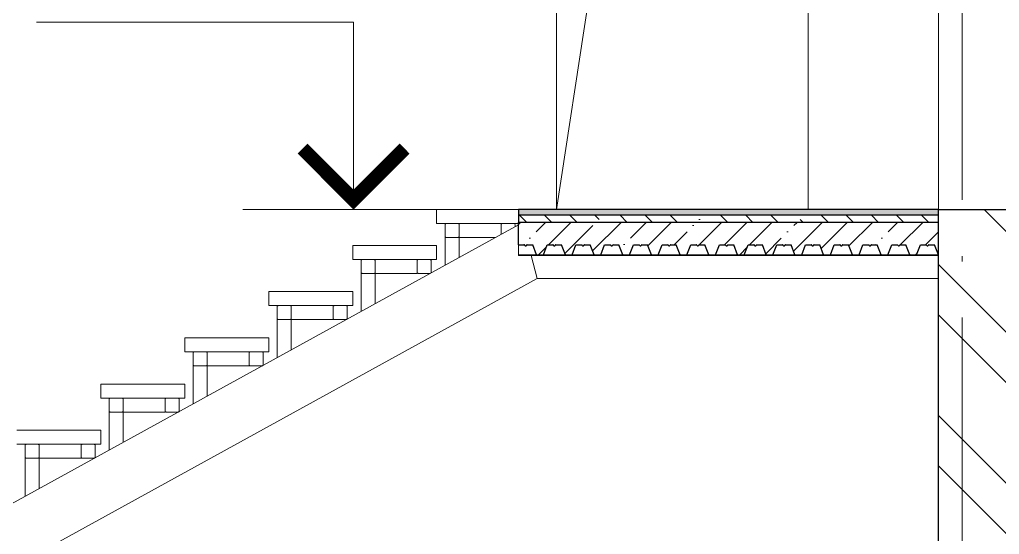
# Model space of a CAD drawing. Extents: x -965262 to 1142518, y -357520 to 71675.
# Drawn here: x -326924 to -323423, y -210731 to -208893 of the extents above; entities that cross this region are included whole.
import ezdxf

# ---------------------------------------------------------------- set-up
doc = ezdxf.new("R2010")
doc.units = 0
doc.header["$LTSCALE"] = 10
doc.linetypes.add('DOTE', pattern=[2.42, 2, -0.2, 0.02, -0.2])
doc.layers.get('0').update_dxf_attribs({"linetype": 'CONTINUOUS', "lineweight": 30})
doc.layers.add('DOTE', color=7, linetype='DOTE', lineweight=9)

msp = doc.modelspace()

# ---------------------------------------------------------------- hatches: boundary and pattern name
at = {"lineweight": 15}
h = msp.add_hatch(dxfattribs=at)
h.set_pattern_fill('ANSI32', color=4, scale=40, angle=90)
h.set_pattern_definition([(135, (-343532.66, -367864.93), (-269.4077, -269.4077), []), (135, (-343532.66, -367685.32), (-269.4077, -269.4077), [])])
h.paths.add_polyline_path([(-323241, -207471.2), (-323241, -205371.2), (-323641, -205371.2), (-323641, -206351.2), (-323491, -206351.2), (-323491, -206571.2), (-323641, -206571.2), (-323641, -207471.2)])
h.paths.add_polyline_path([(-323641, -216171.2), (-323241, -216171.2), (-323241, -209571.2), (-323641, -209571.2)])
h = msp.add_hatch(dxfattribs=at)
h.set_pattern_fill('AR-CONC', color=256, scale=0.25)
h.set_pattern_definition([(50, (-343532.66, -364156.344), (45.546167, -3.984771), [4.7625, -52.3875]), (355, (-343532.66, -364156.344), (-8.810855, 47.764211), [3.81, -41.910146]), (100.451445, (-343528.864, -364156.676), (36.735312, 43.779438), [4.047502, -44.522561]), (46.1842, (-343532.66, -364143.644), (67.76976, -10.510582), [7.14375, -78.58125]), (96.63556, (-343527.01, -364144.52), (59.351034, 61.85653), [6.071256, -66.783902]), (351.18415, (-343532.66, -364143.644), (59.351034, 61.85653), [5.714992, -62.864933]), (21, (-343526.31, -364146.82), (37.903598, -25.5662995), [4.7625, -52.3875]), (326, (-343526.31, -364146.82), (15.450507, 46.046992), [3.81, -41.91]), (71.451445, (-343523.15, -364148.95), (53.354105, 20.480692), [4.047502, -44.522484]), (37.5, (-343532.66, -364156.344), (0.7721508, 21.1387597), [0, -41.402, 0, -42.545, 0, -42.06875]), (7.5, (-343532.66, -364156.344), (16.7049156, 25.0451437), [0, -24.257, 0, -40.4495, 0, -16.03375]), (327.5, (-343546.82, -364156.344), (33.8976488, -1.432186), [0, -15.875, 0, -49.53, 0, -65.7225]), (317.5, (-343553.17, -364156.344), (37.0322953, 6.356623), [0, -20.6375, 0, -32.893, 0, -46.6725])])
h.paths.add_polyline_path([(-325141, -209571.2), (-325133.8, -209571.2), (-323641, -209571.2), (-323641, -209591.2), (-325141, -209591.2)])
h = msp.add_hatch(dxfattribs=at)
h.set_pattern_fill('ANSI35', color=256, scale=20, angle=90)
h.set_pattern_definition([(135, (-343532.66, -364156.34), (-89.80256, -89.80256), []), (135, (-343532.66, -364066.54), (-89.80256, -89.80256), [158.75, -31.75, 0, -31.75])])
h.paths.add_polyline_path([(-325141, -209591.2), (-323641, -209591.2), (-323641, -209617.2), (-325141, -209617.2)])
h = msp.add_hatch(dxfattribs=at)
h.set_pattern_fill('ANSI35', color=256, scale=20)
h.set_pattern_definition([(45, (-343532.66, -364156.34), (-89.80256, 89.80256), []), (45, (-343442.86, -364156.34), (-89.80256, 89.80256), [158.75, -31.75, 0, -31.75])])
h.paths.add_polyline_path([(-325141, -209621.2), (-325141, -209621.2), (-325141, -209617.2), (-323641, -209617.2), (-323641, -209732.2), (-323654.8, -209697.2), (-323676.7, -209697.2), (-323677.5, -209699.5, -0.538865), (-323683, -209699.5, 0.436348), (-323685.2, -209697.2), (-323705.7, -209697.2), (-323719.5, -209732.2), (-323743.6, -209732.2), (-323757.4, -209697.2), (-323779.3, -209697.2), (-323780.1, -209699.5, -0.538865), (-323785.6, -209699.5, 0.436348), (-323787.7, -209697.2), (-323808.2, -209697.2), (-323822, -209732.2), (-323846.1, -209732.2), (-323859.9, -209697.2), (-323881.8, -209697.2), (-323882.6, -209699.5, -0.538865), (-323888.1, -209699.5, 0.436348), (-323890.3, -209697.2), (-323910.8, -209697.2), (-323924.6, -209732.2), (-323948.7, -209732.2), (-323962.5, -209697.2), (-323984.4, -209697.2), (-323985.1, -209699.5, -0.538865), (-323990.6, -209699.5, 0.436348), (-323992.8, -209697.2), (-324013.3, -209697.2), (-324027.1, -209732.2), (-324051.2, -209732.2), (-324065, -209697.2), (-324086.9, -209697.2), (-324087.7, -209699.5, -0.538865), (-324093.2, -209699.5, 0.436348), (-324095.3, -209697.2), (-324115.9, -209697.2), (-324129.7, -209732.2), (-324153.7, -209732.2), (-324167.5, -209697.2), (-324189.4, -209697.2), (-324190.2, -209699.5, -0.538865), (-324195.7, -209699.5, 0.436348), (-324197.9, -209697.2), (-324218.4, -209697.2), (-324232.2, -209732.2), (-324256.3, -209732.2), (-324270.1, -209697.2), (-324292, -209697.2), (-324292.8, -209699.5, -0.538865), (-324298.2, -209699.5, 0.436348), (-324300.4, -209697.2), (-324320.9, -209697.2), (-324334.7, -209732.2), (-324358.8, -209732.2), (-324372.6, -209697.2), (-324394.5, -209697.2), (-324395.3, -209699.5, -0.538865), (-324400.8, -209699.5, 0.436348), (-324403, -209697.2), (-324423.5, -209697.2), (-324437.3, -209732.2), (-324461.3, -209732.2), (-324475.2, -209697.2), (-324497.1, -209697.2), (-324497.8, -209699.5, -0.538865), (-324503.3, -209699.5, 0.436348), (-324505.5, -209697.2), (-324526, -209697.2), (-324539.8, -209732.2), (-324563.9, -209732.2), (-324577.7, -209697.2), (-324599.6, -209697.2), (-324600.4, -209699.5, -0.538865), (-324605.9, -209699.5, 0.436348), (-324608, -209697.2), (-324628.6, -209697.2), (-324642.4, -209732.2), (-324666.4, -209732.2), (-324680.2, -209697.2), (-324702.1, -209697.2), (-324702.9, -209699.5, -0.538865), (-324708.4, -209699.5, 0.436348), (-324710.6, -209697.2), (-324731.1, -209697.2), (-324744.9, -209732.2), (-324769, -209732.2), (-324782.8, -209697.2), (-324804.7, -209697.2), (-324805.5, -209699.5, -0.538865), (-324810.9, -209699.5, 0.436348), (-324813.1, -209697.2), (-324833.6, -209697.2), (-324847.4, -209732.2), (-324871.5, -209732.2), (-324885.3, -209697.2), (-324907.2, -209697.2), (-324908, -209699.5, -0.538865), (-324913.5, -209699.5, 0.436348), (-324915.7, -209697.2), (-324936.2, -209697.2), (-324950, -209732.2), (-324974, -209732.2), (-324987.8, -209697.2), (-325009.8, -209697.2), (-325010.5, -209699.5, -0.538865), (-325016, -209699.5, 0.436348), (-325018.2, -209697.2), (-325038.7, -209697.2), (-325052.5, -209732.2), (-325076.6, -209732.2), (-325090.4, -209697.2), (-325112.3, -209697.2), (-325113.1, -209699.5, -0.538865), (-325118.6, -209699.5, 0.436348), (-325120.7, -209697.2), (-325141.2, -209697.2)])

# ---------------------------------------------------------------- linework, layer by layer
at = {"lineweight": 15, "ltscale": 100, "extrusion": (0, -1, 0)}
for p, q in [((-325006, -207471.2, -4711.1), (-325006, -209571.2, -4711.1)), ((-324106, -207471.2, -4711.1), (-324106, -209571.2, -4711.1))]:
    msp.add_line(p, q, dxfattribs=at)
at = {"color": 4, "lineweight": 15}
msp.add_line((-323641, -207471.2, -4711.1), (-323641, -209571.2, -4711.1), dxfattribs=at)
at = {"lineweight": 15}
for p, q in [((-324724, -207738.3, -4711.1), (-325006, -209571.2, -4711.1)), ((-325730.7, -209571.2, -3259.8), (-325730.7, -208901.9, -3259.8)), ((-325433.8, -209571.2, -3259.8), (-325433.8, -209621.2, -3259.8)), ((-325133.8, -209571.2, -3259.8), (-325433.8, -209571.2, -3259.8)), ((-325141, -209571.2, -3259.8), (-325141, -209621.2, -3259.8)), ((-325433.8, -209621.2, -3259.8), (-325141, -209621.2, -3259.8)), ((-325433.8, -209621.2, -3259.8), (-325403.8, -209621.2, -3259.8)), ((-325403.8, -209625.1, -3259.8), (-325403.8, -209667.1, -3259.8)), ((-325357.8, -209621.2, -3259.8), (-325399.8, -209621.2, -3259.8)), ((-325353.8, -209671.1, -3259.8), (-325353.8, -209621.2, -3259.8)), ((-325353.8, -209625.1, -3259.8), (-325353.8, -209667.1, -3259.8)), ((-325203.8, -209659.7, -3259.8), (-325203.8, -209621.2, -3259.8)), ((-325203.8, -209625.1, -3259.8), (-325203.8, -209659.7, -3259.8)), ((-325199.8, -209621.2, -3259.8), (-325157.8, -209621.2, -3259.8)), ((-325153.8, -209625.1, -3259.8), (-325153.8, -209632.2, -3259.8)), ((-325403.8, -209671.1, -3259.8), (-325403.8, -209769.7, -3259.8)), ((-325403.8, -209671.1, -3259.8), (-325353.8, -209671.1, -3259.8)), ((-325357.8, -209671.1, -3259.8), (-325399.8, -209671.1, -3259.8)), ((-325353.8, -209671.1, -3259.8), (-325224.5, -209671.1, -3259.8)), ((-325353.8, -209671.1, -3259.8), (-325353.8, -209742.2, -3259.8)), ((-325733.8, -209698.9, -3259.8), (-325733.8, -209748.9, -3259.8)), ((-325433.8, -209698.9, -3259.8), (-325733.8, -209698.9, -3259.8)), ((-325433.8, -209698.9, -3259.8), (-325433.8, -209748.9, -3259.8)), ((-325141.2, -209735.2, -3259.8), (-325141.2, -209697.2, -3259.8)), ((-325096.2, -209735.2, -3259.8), (-325075.1, -209817.2, -3259.8)), ((-325733.8, -209748.9, -3259.8), (-325433.8, -209748.9, -3259.8)), ((-325733.8, -209748.9, -3259.8), (-325703.8, -209748.9, -3259.8)), ((-325703.8, -209752.9, -3259.8), (-325703.8, -209794.9, -3259.8)), ((-325657.8, -209748.9, -3259.8), (-325699.8, -209748.9, -3259.8)), ((-325653.8, -209798.8, -3259.8), (-325653.8, -209748.9, -3259.8)), ((-325653.8, -209752.9, -3259.8), (-325653.8, -209794.9, -3259.8)), ((-325503.8, -209798.8, -3259.8), (-325503.8, -209748.9, -3259.8)), ((-325503.8, -209752.9, -3259.8), (-325503.8, -209794.9, -3259.8)), ((-325499.8, -209748.9, -3259.8), (-325457.8, -209748.9, -3259.8)), ((-325453.8, -209752.9, -3259.8), (-325453.8, -209794.9, -3259.8)), ((-325703.8, -209798.8, -3259.8), (-325703.8, -209934.7, -3259.8)), ((-325703.8, -209798.8, -3259.8), (-325653.8, -209798.8, -3259.8)), ((-325657.8, -209798.8, -3259.8), (-325699.8, -209798.8, -3259.8)), ((-325653.8, -209798.8, -3259.8), (-325503.8, -209798.8, -3259.8)), ((-325653.8, -209798.8, -3259.8), (-325653.8, -209907.2, -3259.8)), ((-325499.8, -209798.8, -3259.8), (-325457.8, -209798.8, -3259.8)), ((-326033.8, -209863.9, -3259.8), (-326033.8, -209913.9, -3259.8)), ((-325733.8, -209863.9, -3259.8), (-326033.8, -209863.9, -3259.8)), ((-325733.8, -209863.9, -3259.8), (-325733.8, -209913.9, -3259.8)), ((-326033.8, -209913.9, -3259.8), (-325733.8, -209913.9, -3259.8)), ((-326033.8, -209913.9, -3259.8), (-326003.8, -209913.9, -3259.8)), ((-326003.8, -209917.9, -3259.8), (-326003.8, -209959.9, -3259.8)), ((-325957.8, -209913.9, -3259.8), (-325999.8, -209913.9, -3259.8)), ((-325953.8, -209963.8, -3259.8), (-325953.8, -209913.9, -3259.8)), ((-325953.8, -209917.9, -3259.8), (-325953.8, -209959.9, -3259.8)), ((-325803.8, -209963.8, -3259.8), (-325803.8, -209913.9, -3259.8)), ((-325803.8, -209917.9, -3259.8), (-325803.8, -209959.9, -3259.8)), ((-325799.8, -209913.9, -3259.8), (-325757.8, -209913.9, -3259.8)), ((-325753.8, -209917.9, -3259.8), (-325753.8, -209959.9, -3259.8)), ((-326003.8, -209963.8, -3259.8), (-326003.8, -210099.7, -3259.8)), ((-326003.8, -209963.8, -3259.8), (-325953.8, -209963.8, -3259.8)), ((-325957.8, -209963.8, -3259.8), (-325999.8, -209963.8, -3259.8)), ((-325953.8, -209963.8, -3259.8), (-325803.8, -209963.8, -3259.8)), ((-325953.8, -209963.8, -3259.8), (-325953.8, -210072.2, -3259.8)), ((-325799.8, -209963.8, -3259.8), (-325757.8, -209963.8, -3259.8)), ((-326333.8, -210028.9, -3259.8), (-326333.8, -210078.9, -3259.8)), ((-326033.8, -210028.9, -3259.8), (-326333.8, -210028.9, -3259.8)), ((-326033.8, -210028.9, -3259.8), (-326033.8, -210078.9, -3259.8)), ((-326333.8, -210078.9, -3259.8), (-326033.8, -210078.9, -3259.8)), ((-326333.8, -210078.9, -3259.8), (-326303.8, -210078.9, -3259.8)), ((-326303.8, -210082.9, -3259.8), (-326303.8, -210124.9, -3259.8)), ((-326257.8, -210078.9, -3259.8), (-326299.8, -210078.9, -3259.8)), ((-326253.8, -210128.8, -3259.8), (-326253.8, -210078.9, -3259.8)), ((-326253.8, -210082.9, -3259.8), (-326253.8, -210124.9, -3259.8)), ((-326103.8, -210128.8, -3259.8), (-326103.8, -210078.9, -3259.8)), ((-326103.8, -210082.9, -3259.8), (-326103.8, -210124.9, -3259.8)), ((-326099.8, -210078.9, -3259.8), (-326057.8, -210078.9, -3259.8)), ((-326053.8, -210082.9, -3259.8), (-326053.8, -210124.9, -3259.8)), ((-326303.8, -210128.8, -3259.8), (-326303.8, -210264.7, -3259.8)), ((-326303.8, -210128.8, -3259.8), (-326253.8, -210128.8, -3259.8)), ((-326257.8, -210128.8, -3259.8), (-326299.8, -210128.8, -3259.8)), ((-326253.8, -210128.8, -3259.8), (-326103.8, -210128.8, -3259.8)), ((-326253.8, -210128.8, -3259.8), (-326253.8, -210237.2, -3259.8)), ((-326099.8, -210128.8, -3259.8), (-326057.8, -210128.8, -3259.8)), ((-326633.8, -210193.9, -3259.8), (-326633.8, -210243.9, -3259.8)), ((-326333.8, -210193.9, -3259.8), (-326633.8, -210193.9, -3259.8)), ((-326333.8, -210193.9, -3259.8), (-326333.8, -210243.9, -3259.8)), ((-326633.8, -210243.9, -3259.8), (-326333.8, -210243.9, -3259.8)), ((-326633.8, -210243.9, -3259.8), (-326603.8, -210243.9, -3259.8)), ((-326603.8, -210247.9, -3259.8), (-326603.8, -210289.9, -3259.8)), ((-326557.8, -210243.9, -3259.8), (-326599.8, -210243.9, -3259.8)), ((-326553.8, -210293.8, -3259.8), (-326553.8, -210243.9, -3259.8)), ((-326553.8, -210247.9, -3259.8), (-326553.8, -210289.9, -3259.8)), ((-326403.8, -210293.8, -3259.8), (-326403.8, -210243.9, -3259.8)), ((-326403.8, -210247.9, -3259.8), (-326403.8, -210289.9, -3259.8)), ((-326399.8, -210243.9, -3259.8), (-326357.8, -210243.9, -3259.8)), ((-326353.8, -210247.9, -3259.8), (-326353.8, -210289.9, -3259.8)), ((-326603.8, -210293.8, -3259.8), (-326603.8, -210429.7, -3259.8)), ((-326603.8, -210293.8, -3259.8), (-326553.8, -210293.8, -3259.8)), ((-326557.8, -210293.8, -3259.8), (-326599.8, -210293.8, -3259.8)), ((-326553.8, -210293.8, -3259.8), (-326403.8, -210293.8, -3259.8)), ((-326553.8, -210293.8, -3259.8), (-326553.8, -210402.2, -3259.8)), ((-326399.8, -210293.8, -3259.8), (-326357.8, -210293.8, -3259.8)), ((-326633.8, -210358.9, -3259.8), (-326933.8, -210358.9, -3259.8)), ((-326633.8, -210358.9, -3259.8), (-326633.8, -210408.9, -3259.8)), ((-326933.8, -210408.9, -3259.8), (-326633.8, -210408.9, -3259.8)), ((-326933.8, -210408.9, -3259.8), (-326903.8, -210408.9, -3259.8)), ((-326857.8, -210408.9, -3259.8), (-326899.8, -210408.9, -3259.8)), ((-326853.8, -210458.8, -3259.8), (-326853.8, -210408.9, -3259.8)), ((-326703.8, -210458.8, -3259.8), (-326703.8, -210408.9, -3259.8)), ((-326699.8, -210408.9, -3259.8), (-326657.8, -210408.9, -3259.8)), ((-326903.8, -210412.9, -3259.8), (-326903.8, -210454.9, -3259.8)), ((-326853.8, -210412.9, -3259.8), (-326853.8, -210454.9, -3259.8)), ((-326703.8, -210412.9, -3259.8), (-326703.8, -210454.9, -3259.8)), ((-326653.8, -210412.9, -3259.8), (-326653.8, -210454.9, -3259.8)), ((-326903.8, -210458.8, -3259.8), (-326903.8, -210594.7, -3259.8)), ((-326903.8, -210458.8, -3259.8), (-326853.8, -210458.8, -3259.8)), ((-326857.8, -210458.8, -3259.8), (-326899.8, -210458.8, -3259.8)), ((-326853.8, -210458.8, -3259.8), (-326703.8, -210458.8, -3259.8)), ((-326853.8, -210458.8, -3259.8), (-326853.8, -210567.2, -3259.8)), ((-326699.8, -210458.8, -3259.8), (-326657.8, -210458.8, -3259.8))]:
    msp.add_line(p, q, dxfattribs=at)
at = {"lineweight": 15, "ltscale": 0.3}
msp.add_line((-326863.1, -208901.9, -3259.8), (-325730.7, -208901.9, -3259.8), dxfattribs=at)
at = {"lineweight": 15, "extrusion": (-1.83697e-16, 0, -1)}
for p, q in [((-325226.7, -209571.2, -3259.8), (-326126.7, -209571.2, -3259.8)), ((-323641, -209732.2, -3259.8), (-325141, -209732.2, -3259.8)), ((-323641, -209735.2, -3259.8), (-325141, -209735.2, -3259.8)), ((-323641, -209817.2, -3259.8), (-325075.1, -209817.2, -3259.8))]:
    msp.add_line(p, q, dxfattribs=at)
at = {"extrusion": (-1.83697e-16, 0, -1)}
for p, q in [((-323641, -209571.2, -3259.8), (-325141, -209571.2, -3259.8)), ((-323641, -209591.2, -3259.8), (-325141, -209591.2, -3259.8)), ((-323641, -209617.2, -3259.8), (-325141, -209617.2, -3259.8))]:
    msp.add_line(p, q, dxfattribs=at)
for p, q in [((-325141, -209571.2, -3259.8), (-325141, -209617.2, -3259.8)), ((-325141.2, -209697.2, -3259.8), (-325141, -209617.2, -3259.8)), ((-325141.2, -209697.2, -3259.8), (-325120.7, -209697.2, -3259.8)), ((-325118.6, -209699.5, -3259.8), (-325119.1, -209697.9, -3259.8)), ((-325113.1, -209699.5, -3259.8), (-325112.5, -209697.9, -3259.8)), ((-325110.9, -209697.2, -3259.8), (-325090.4, -209697.2, -3259.8)), ((-325076.6, -209732.2, -3259.8), (-325090.4, -209697.2, -3259.8)), ((-325052.5, -209732.2, -3259.8), (-325038.7, -209697.2, -3259.8)), ((-325038.7, -209697.2, -3259.8), (-325018.2, -209697.2, -3259.8)), ((-325016, -209699.5, -3259.8), (-325016.6, -209697.9, -3259.8)), ((-325010.5, -209699.5, -3259.8), (-325010, -209697.9, -3259.8)), ((-325008.4, -209697.2, -3259.8), (-324987.8, -209697.2, -3259.8)), ((-324974, -209732.2, -3259.8), (-324987.8, -209697.2, -3259.8)), ((-324950, -209732.2, -3259.8), (-324936.2, -209697.2, -3259.8)), ((-324936.2, -209697.2, -3259.8), (-324915.7, -209697.2, -3259.8)), ((-324913.5, -209699.5, -3259.8), (-324914, -209697.9, -3259.8)), ((-324908, -209699.5, -3259.8), (-324907.5, -209697.9, -3259.8)), ((-324905.8, -209697.2, -3259.8), (-324885.3, -209697.2, -3259.8)), ((-324871.5, -209732.2, -3259.8), (-324885.3, -209697.2, -3259.8)), ((-324847.4, -209732.2, -3259.8), (-324833.6, -209697.2, -3259.8)), ((-324833.6, -209697.2, -3259.8), (-324813.1, -209697.2, -3259.8)), ((-324810.9, -209699.5, -3259.8), (-324811.5, -209697.9, -3259.8)), ((-324805.5, -209699.5, -3259.8), (-324804.9, -209697.9, -3259.8)), ((-324803.3, -209697.2, -3259.8), (-324782.8, -209697.2, -3259.8)), ((-324769, -209732.2, -3259.8), (-324782.8, -209697.2, -3259.8)), ((-324744.9, -209732.2, -3259.8), (-324731.1, -209697.2, -3259.8)), ((-324731.1, -209697.2, -3259.8), (-324710.6, -209697.2, -3259.8)), ((-324708.4, -209699.5, -3259.8), (-324708.9, -209697.9, -3259.8)), ((-324702.9, -209699.5, -3259.8), (-324702.4, -209697.9, -3259.8)), ((-324700.7, -209697.2, -3259.8), (-324680.2, -209697.2, -3259.8)), ((-324666.4, -209732.2, -3259.8), (-324680.2, -209697.2, -3259.8)), ((-324642.4, -209732.2, -3259.8), (-324628.6, -209697.2, -3259.8)), ((-324628.6, -209697.2, -3259.8), (-324608, -209697.2, -3259.8)), ((-324605.9, -209699.5, -3259.8), (-324606.4, -209697.9, -3259.8)), ((-324600.4, -209699.5, -3259.8), (-324599.8, -209697.9, -3259.8)), ((-324598.2, -209697.2, -3259.8), (-324577.7, -209697.2, -3259.8)), ((-324563.9, -209732.2, -3259.8), (-324577.7, -209697.2, -3259.8)), ((-324539.8, -209732.2, -3259.8), (-324526, -209697.2, -3259.8)), ((-324526, -209697.2, -3259.8), (-324505.5, -209697.2, -3259.8)), ((-324503.3, -209699.5, -3259.8), (-324503.9, -209697.9, -3259.8)), ((-324497.8, -209699.5, -3259.8), (-324497.3, -209697.9, -3259.8)), ((-324495.7, -209697.2, -3259.8), (-324475.2, -209697.2, -3259.8)), ((-324461.3, -209732.2, -3259.8), (-324475.2, -209697.2, -3259.8)), ((-324437.3, -209732.2, -3259.8), (-324423.5, -209697.2, -3259.8)), ((-324423.5, -209697.2, -3259.8), (-324403, -209697.2, -3259.8)), ((-324400.8, -209699.5, -3259.8), (-324401.3, -209697.9, -3259.8)), ((-324395.3, -209699.5, -3259.8), (-324394.8, -209697.9, -3259.8)), ((-324393.1, -209697.2, -3259.8), (-324372.6, -209697.2, -3259.8)), ((-324358.8, -209732.2, -3259.8), (-324372.6, -209697.2, -3259.8)), ((-324334.7, -209732.2, -3259.8), (-324320.9, -209697.2, -3259.8)), ((-324320.9, -209697.2, -3259.8), (-324300.4, -209697.2, -3259.8)), ((-324298.2, -209699.5, -3259.8), (-324298.8, -209697.9, -3259.8)), ((-324292.8, -209699.5, -3259.8), (-324292.2, -209697.9, -3259.8)), ((-324290.6, -209697.2, -3259.8), (-324270.1, -209697.2, -3259.8)), ((-324256.3, -209732.2, -3259.8), (-324270.1, -209697.2, -3259.8)), ((-324232.2, -209732.2, -3259.8), (-324218.4, -209697.2, -3259.8)), ((-324218.4, -209697.2, -3259.8), (-324197.9, -209697.2, -3259.8)), ((-324195.7, -209699.5, -3259.8), (-324196.2, -209697.9, -3259.8)), ((-324190.2, -209699.5, -3259.8), (-324189.7, -209697.9, -3259.8)), ((-324188, -209697.2, -3259.8), (-324167.5, -209697.2, -3259.8)), ((-324153.7, -209732.2, -3259.8), (-324167.5, -209697.2, -3259.8)), ((-324129.7, -209732.2, -3259.8), (-324115.9, -209697.2, -3259.8)), ((-324115.9, -209697.2, -3259.8), (-324095.3, -209697.2, -3259.8)), ((-324093.2, -209699.5, -3259.8), (-324093.7, -209697.9, -3259.8)), ((-324087.7, -209699.5, -3259.8), (-324087.2, -209697.9, -3259.8)), ((-324085.5, -209697.2, -3259.8), (-324065, -209697.2, -3259.8)), ((-324051.2, -209732.2, -3259.8), (-324065, -209697.2, -3259.8)), ((-324027.1, -209732.2, -3259.8), (-324013.3, -209697.2, -3259.8)), ((-324013.3, -209697.2, -3259.8), (-323992.8, -209697.2, -3259.8)), ((-323990.6, -209699.5, -3259.8), (-323991.2, -209697.9, -3259.8)), ((-323985.1, -209699.5, -3259.8), (-323984.6, -209697.9, -3259.8)), ((-323983, -209697.2, -3259.8), (-323962.5, -209697.2, -3259.8)), ((-323948.7, -209732.2, -3259.8), (-323962.5, -209697.2, -3259.8)), ((-323924.6, -209732.2, -3259.8), (-323910.8, -209697.2, -3259.8)), ((-323910.8, -209697.2, -3259.8), (-323890.3, -209697.2, -3259.8)), ((-323888.1, -209699.5, -3259.8), (-323888.6, -209697.9, -3259.8)), ((-323882.6, -209699.5, -3259.8), (-323882.1, -209697.9, -3259.8)), ((-323880.4, -209697.2, -3259.8), (-323859.9, -209697.2, -3259.8)), ((-323846.1, -209732.2, -3259.8), (-323859.9, -209697.2, -3259.8)), ((-323822, -209732.2, -3259.8), (-323808.2, -209697.2, -3259.8)), ((-323808.2, -209697.2, -3259.8), (-323787.7, -209697.2, -3259.8)), ((-323785.6, -209699.5, -3259.8), (-323786.1, -209697.9, -3259.8)), ((-323780.1, -209699.5, -3259.8), (-323779.5, -209697.9, -3259.8)), ((-323777.9, -209697.2, -3259.8), (-323757.4, -209697.2, -3259.8)), ((-323743.6, -209732.2, -3259.8), (-323757.4, -209697.2, -3259.8)), ((-323719.5, -209732.2, -3259.8), (-323705.7, -209697.2, -3259.8)), ((-323705.7, -209697.2, -3259.8), (-323685.2, -209697.2, -3259.8)), ((-323683, -209699.5, -3259.8), (-323683.5, -209697.9, -3259.8)), ((-323677.5, -209699.5, -3259.8), (-323677, -209697.9, -3259.8)), ((-323675.3, -209697.2, -3259.8), (-323654.8, -209697.2, -3259.8)), ((-323641, -209732.2, -3259.8), (-323654.8, -209697.2, -3259.8)), ((-325076.6, -209732.2, -3259.8), (-325052.5, -209732.2, -3259.8)), ((-324974, -209732.2, -3259.8), (-324950, -209732.2, -3259.8)), ((-324871.5, -209732.2, -3259.8), (-324847.4, -209732.2, -3259.8)), ((-324769, -209732.2, -3259.8), (-324744.9, -209732.2, -3259.8)), ((-324666.4, -209732.2, -3259.8), (-324642.4, -209732.2, -3259.8)), ((-324563.9, -209732.2, -3259.8), (-324539.8, -209732.2, -3259.8)), ((-324461.3, -209732.2, -3259.8), (-324437.3, -209732.2, -3259.8)), ((-324358.8, -209732.2, -3259.8), (-324334.7, -209732.2, -3259.8)), ((-324256.3, -209732.2, -3259.8), (-324232.2, -209732.2, -3259.8)), ((-324153.7, -209732.2, -3259.8), (-324129.7, -209732.2, -3259.8)), ((-324051.2, -209732.2, -3259.8), (-324027.1, -209732.2, -3259.8)), ((-323948.7, -209732.2, -3259.8), (-323924.6, -209732.2, -3259.8)), ((-323846.1, -209732.2, -3259.8), (-323822, -209732.2, -3259.8)), ((-323743.6, -209732.2, -3259.8), (-323719.5, -209732.2, -3259.8))]:
    msp.add_line(p, q)
at = {"color": 4}
for p, q in [((-323641, -216171.2, -4711.1), (-323641, -209571.2, -4711.1)), ((-323641, -209571.2, -3259.8), (-323241, -209571.2, -4711.1))]:
    msp.add_line(p, q, dxfattribs=at)
at = {"lineweight": 15, "extrusion": (1.83697e-16, 0, -1)}
for p, q in [((-325141, -209625.2, -3259.8), (-328042.9, -211221.2, -3259.8)), ((-325075.1, -209817.2, -3259.8), (-327863.8, -211350.9, -3259.8))]:
    msp.add_line(p, q, dxfattribs=at)
at = {"lineweight": 15, "const_width": 50, "elevation": -3259.8}
msp.add_lwpolyline([(-325913, -209353.5), (-325730.7, -209535.8), (-325548.3, -209353.5)], dxfattribs=at)
at = {"lineweight": 15}
for centre, start, end in [((-325399.8, -209625.1, -3259.8), 89.2569, 180), ((-325357.7, -209625.1, -3259.8), 0, 90.7431), ((-325199.8, -209625.1, -3259.8), 89.2569, 180), ((-325157.7, -209625.1, -3259.8), 0, 90.7431), ((-325399.8, -209667.1, -3259.8), 180, 270.7431), ((-325357.7, -209667.1, -3259.8), 269.2569, 0), ((-325699.8, -209752.9, -3259.8), 89.2569, 180), ((-325657.7, -209752.9, -3259.8), 0, 90.7431), ((-325499.8, -209752.9, -3259.8), 89.2569, 180), ((-325457.7, -209752.9, -3259.8), 0, 90.7431), ((-325699.8, -209794.9, -3259.8), 180, 270.7431), ((-325657.7, -209794.9, -3259.8), 269.2569, 0), ((-325499.8, -209794.9, -3259.8), 180, 270.7431), ((-325457.7, -209794.9, -3259.8), 269.2569, 0), ((-325999.8, -209917.9, -3259.8), 89.2569, 180), ((-325957.7, -209917.9, -3259.8), 0, 90.7431), ((-325799.8, -209917.9, -3259.8), 89.2569, 180), ((-325757.7, -209917.9, -3259.8), 0, 90.7431), ((-325999.8, -209959.9, -3259.8), 180, 270.7431), ((-325957.7, -209959.9, -3259.8), 269.2569, 0), ((-325799.8, -209959.9, -3259.8), 180, 270.7431), ((-325757.7, -209959.9, -3259.8), 269.2569, 0), ((-326299.8, -210082.9, -3259.8), 89.2569, 180), ((-326257.7, -210082.9, -3259.8), 0, 90.7431), ((-326099.8, -210082.9, -3259.8), 89.2569, 180), ((-326057.7, -210082.9, -3259.8), 0, 90.7431), ((-326299.8, -210124.9, -3259.8), 180, 270.7431), ((-326257.7, -210124.9, -3259.8), 269.2569, 0), ((-326099.8, -210124.9, -3259.8), 180, 270.7431), ((-326057.7, -210124.9, -3259.8), 269.2569, 0), ((-326599.8, -210247.9, -3259.8), 89.2569, 180), ((-326557.7, -210247.9, -3259.8), 0, 90.7431), ((-326399.8, -210247.9, -3259.8), 89.2569, 180), ((-326357.7, -210247.9, -3259.8), 0, 90.7431), ((-326599.8, -210289.9, -3259.8), 180, 270.7431), ((-326557.7, -210289.9, -3259.8), 269.2569, 0), ((-326399.8, -210289.9, -3259.8), 180, 270.7431), ((-326357.7, -210289.9, -3259.8), 269.2569, 0), ((-326899.8, -210412.9, -3259.8), 89.2569, 180), ((-326857.7, -210412.9, -3259.8), 0, 90.7431), ((-326699.8, -210412.9, -3259.8), 89.2569, 180), ((-326657.7, -210412.9, -3259.8), 0, 90.7431), ((-326899.8, -210454.9, -3259.8), 180, 270.7431), ((-326857.7, -210454.9, -3259.8), 269.2569, 0), ((-326699.8, -210454.9, -3259.8), 180, 270.7431), ((-326657.7, -210454.9, -3259.8), 269.2569, 0)]:
    msp.add_arc(centre, 3.95, start, end, dxfattribs=at)
for centre, radius, start, end in [((-325120.7, -209699.4, -3259.8), 2.19, 41.1657, 90), ((-325115.8, -209697.7, -3259.8), 3.28, 213.3627, 326.6373), ((-325110.9, -209699.4, -3259.8), 2.19, 90, 138.8343), ((-325018.2, -209699.4, -3259.8), 2.19, 41.1657, 90), ((-325013.3, -209697.7, -3259.8), 3.28, 213.3627, 326.6373), ((-325008.4, -209699.4, -3259.8), 2.19, 90, 138.8343), ((-324915.7, -209699.4, -3259.8), 2.19, 41.1657, 90), ((-324910.7, -209697.7, -3259.8), 3.28, 213.3627, 326.6373), ((-324905.8, -209699.4, -3259.8), 2.19, 90, 138.8343), ((-324813.1, -209699.4, -3259.8), 2.19, 41.1657, 90), ((-324808.2, -209697.7, -3259.8), 3.28, 213.3627, 326.6373), ((-324803.3, -209699.4, -3259.8), 2.19, 90, 138.8343), ((-324710.6, -209699.4, -3259.8), 2.19, 41.1657, 90), ((-324705.7, -209697.7, -3259.8), 3.28, 213.3627, 326.6373), ((-324700.7, -209699.4, -3259.8), 2.19, 90, 138.8343), ((-324608, -209699.4, -3259.8), 2.19, 41.1657, 90), ((-324603.1, -209697.7, -3259.8), 3.28, 213.3627, 326.6373), ((-324598.2, -209699.4, -3259.8), 2.19, 90, 138.8343), ((-324505.5, -209699.4, -3259.8), 2.19, 41.1657, 90), ((-324500.6, -209697.7, -3259.8), 3.28, 213.3627, 326.6373), ((-324495.7, -209699.4, -3259.8), 2.19, 90, 138.8343), ((-324403, -209699.4, -3259.8), 2.19, 41.1657, 90), ((-324398, -209697.7, -3259.8), 3.28, 213.3627, 326.6373), ((-324393.1, -209699.4, -3259.8), 2.19, 90, 138.8343), ((-324300.4, -209699.4, -3259.8), 2.19, 41.1657, 90), ((-324295.5, -209697.7, -3259.8), 3.28, 213.3627, 326.6373), ((-324290.6, -209699.4, -3259.8), 2.19, 90, 138.8343), ((-324197.9, -209699.4, -3259.8), 2.19, 41.1657, 90), ((-324193, -209697.7, -3259.8), 3.28, 213.3627, 326.6373), ((-324188, -209699.4, -3259.8), 2.19, 90, 138.8343), ((-324095.3, -209699.4, -3259.8), 2.19, 41.1657, 90), ((-324090.4, -209697.7, -3259.8), 3.28, 213.3627, 326.6373), ((-324085.5, -209699.4, -3259.8), 2.19, 90, 138.8343), ((-323992.8, -209699.4, -3259.8), 2.19, 41.1657, 90), ((-323987.9, -209697.7, -3259.8), 3.28, 213.3627, 326.6373), ((-323983, -209699.4, -3259.8), 2.19, 90, 138.8343), ((-323890.3, -209699.4, -3259.8), 2.19, 41.1657, 90), ((-323885.3, -209697.7, -3259.8), 3.28, 213.3627, 326.6373), ((-323880.4, -209699.4, -3259.8), 2.19, 90, 138.8343), ((-323787.7, -209699.4, -3259.8), 2.19, 41.1657, 90), ((-323782.8, -209697.7, -3259.8), 3.28, 213.3627, 326.6373), ((-323777.9, -209699.4, -3259.8), 2.19, 90, 138.8343), ((-323685.2, -209699.4, -3259.8), 2.19, 41.1657, 90), ((-323680.3, -209697.7, -3259.8), 3.28, 213.3627, 326.6373), ((-323675.3, -209699.4, -3259.8), 2.19, 90, 138.8343)]:
    msp.add_arc(centre, radius, start, end)
at = {"layer": 'DOTE', "ltscale": 100, "extrusion": (0, -1, 0)}
msp.add_line((-323556, -205116.9, -4711.1), (-323556, -218584.6, -4711.1), dxfattribs=at)

doc.saveas('drawing.dxf')
